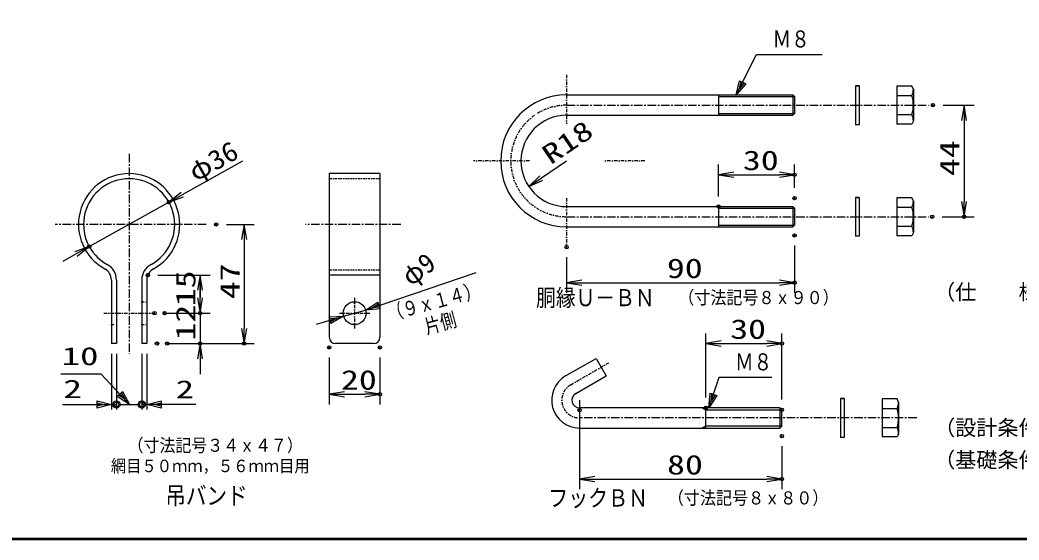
# Model space of a CAD drawing. Units: millimetres, scale not verified. Extents: x -4425 to 4425, y -3150 to 3150.
# Drawn here: x -2403 to 555, y -2925 to -1387 of the extents above; entities that cross this region are included whole.
import ezdxf
from ezdxf.enums import TextEntityAlignment as Align

# ---------------------------------------------------------------- set-up
doc = ezdxf.new("R2010")
doc.units = ezdxf.units.MM
doc.header["$LTSCALE"] = 20
doc.header["$PDMODE"] = 32
doc.header["$PDSIZE"] = 10
for name, pattern in [('USER1', [2, 1.25, -0.25, 0.25, -0.25]), ('USER2', [0.375, 0.25, -0.125]), ('USER3', [1.01, 0.5, -0.25, 0.01, -0.25]), ('USER4', [0.26, 0.01, -0.25])]:
    doc.linetypes.add(name, pattern=pattern)
for name, color, linetype, lineweight in [('0-0_1', 7, 'Continuous', 25), ('0-1_0', 7, 'Continuous', 25), ('0-3_EXTCNT-L', 4, 'Continuous', 25), ('0-4_WAKU', 7, 'Continuous', 25), ('0-5_D-TTL-TXT', 7, 'Continuous', 25), ('0-6_Hatch', 4, 'Continuous', 25)]:
    doc.layers.add(name, color=color, linetype=linetype, lineweight=lineweight)
doc.layers.add('0-2_DEFPOINTS', color=7, linetype='Continuous')
doc.styles.add('ＭＳ ゴシック', font='')
doc.styles.get('ＭＳ ゴシック').set_extended_font_data('MS Gothic')

# ---------------------------------------------------------------- blocks, each defined once
blk = doc.blocks.new('DARROWS')
at = {"layer": '0-1_0', "color": 2}
blk.add_line((0, 0), (-19.982, 0), dxfattribs=at)
blk.add_lwpolyline([(-20, -3.333), (0, 0), (-20, 3.333)], dxfattribs=at)

msp = doc.modelspace()

# ---------------------------------------------------------------- linework, layer by layer
at = {"layer": '0-0_1', "color": 4, "linetype": 'USER3'}
for p, q in [((-784.77, -1549.17), (-784.77, -1694.33)), ((-894.61, -1804.17), (-1060.23, -1804.17)), ((-553.46, -1804.17), (-674.92, -1804.17)), ((-784.77, -1914.01), (-784.77, -2059.17)), ((-1412.17, -2209.25), (-1412.17, -2299.25)), ((-2154.67, -2254.25), (-2004.67, -2254.25)), ((-1457.17, -2254.25), (-1367.17, -2254.25)), ((-772.58, -2466.01), (-659.4, -2400.67))]:
    msp.add_line(p, q, dxfattribs=at)
at = {"layer": '0-0_1'}
for p, q in [((237.58, -1582.92), (193.16, -1582.92)), ((193.16, -1582.92), (193.16, -1695.42)), ((241.91, -1592.29), (237.58, -1582.92)), ((-784.77, -1609.17), (-114.64, -1609.17)), ((-334.77, -1609.17), (-334.77, -1669.17)), ((-109.77, -1614.04), (-114.64, -1609.17)), ((-114.64, -1609.17), (-114.64, -1669.17)), ((-109.77, -1614.04), (-109.77, -1664.29)), ((193.16, -1611.06), (237.58, -1611.06)), ((-784.77, -1669.17), (-114.64, -1669.17)), ((-109.77, -1664.29), (-114.64, -1669.17)), ((193.16, -1667.27), (237.58, -1667.27)), ((237.58, -1695.42), (193.16, -1695.42)), ((-1487.17, -1841.75), (-1487.17, -2325.5)), ((-1337.17, -1841.75), (-1487.17, -1841.75)), ((-1337.17, -1841.75), (-1337.17, -2325.5)), ((237.58, -1912.92), (193.16, -1912.92)), ((193.16, -1912.92), (193.16, -2025.42)), ((241.91, -1922.29), (237.58, -1912.92)), ((-784.77, -1939.17), (-114.64, -1939.17)), ((-334.77, -1939.17), (-334.77, -1999.17)), ((-109.77, -1944.04), (-114.64, -1939.17)), ((-114.64, -1939.17), (-114.64, -1999.17)), ((-109.77, -1944.04), (-109.77, -1994.29)), ((193.16, -1941.06), (237.58, -1941.06)), ((-784.77, -1999.17), (-114.64, -1999.17)), ((-109.77, -1994.29), (-114.64, -1999.17)), ((193.16, -1997.27), (237.58, -1997.27)), ((-2132.17, -2156.23), (-2132.17, -2344.25)), ((-2117.17, -2156.23), (-2117.17, -2344.25)), ((-2042.17, -2156.23), (-2042.17, -2344.25)), ((-2027.17, -2156.23), (-2027.17, -2344.25)), ((-1337.17, -2141.75), (-1487.17, -2141.75)), ((-2117.17, -2344.25), (-2132.17, -2344.25)), ((-2027.17, -2344.25), (-2042.17, -2344.25)), ((-1355.92, -2344.25), (-1468.42, -2344.25)), ((-787.58, -2440.03), (-697.46, -2388)), ((-697.46, -2388), (-667.46, -2439.96)), ((-757.58, -2491.99), (-667.46, -2439.96)), ((-746.33, -2511.48), (-746.33, -2541.48)), ((149.16, -2507.73), (149.16, -2620.23)), ((193.58, -2507.73), (149.16, -2507.73)), ((197.91, -2517.1), (193.58, -2507.73)), ((-372.27, -2593.98), (-372.27, -2533.98)), ((-147.27, -2587.98), (-147.27, -2539.98)), ((149.16, -2535.87), (193.58, -2535.87)), ((-746.33, -2593.98), (-153.27, -2593.98)), ((149.16, -2592.08), (193.58, -2592.08))]:
    msp.add_line(p, q, dxfattribs=at)
at = {"layer": '0-0_1', "color": 4}
for p, q in [((-334.77, -1614.04), (-109.77, -1614.04)), ((-334.77, -1664.29), (-109.77, -1664.29)), ((-334.77, -1944.04), (-109.77, -1944.04)), ((-334.77, -1994.29), (-109.77, -1994.29)), ((-1379.72, -2244.97), (-1052.17, -2134.25)), ((-1444.62, -2263.52), (-1379.72, -2244.97)), ((-2132.17, -2374.25), (-2132.17, -2539.25)), ((-2117.17, -2374.25), (-2117.17, -2539.25)), ((-2042.17, -2374.25), (-2042.17, -2539.25)), ((-2027.17, -2374.25), (-2027.17, -2539.25)), ((-2132.17, -2524.25), (-2117.17, -2524.25)), ((-2106.67, -2524.25), (-2052.67, -2524.25)), ((-2027.17, -2524.25), (-2042.17, -2524.25)), ((-746.33, -2541.48), (-746.33, -2758.98)), ((-382.66, -2533.98), (-372.27, -2539.98)), ((-372.27, -2539.98), (-147.27, -2539.98)), ((-372.27, -2587.98), (-382.66, -2593.98)), ((-147.27, -2587.98), (-372.27, -2587.98))]:
    msp.add_line(p, q, dxfattribs=at)
at = {"layer": '0-0_1', "color": 4, "linetype": 'USER1'}
for p, q in [((-784.77, -1639.17), (286.91, -1639.17)), ((-2079.67, -1783.55), (-2079.67, -2374.88)), ((-784.77, -1969.17), (286.91, -1969.17)), ((-1851.67, -1991.75), (-2298.67, -1991.75)), ((-1275.67, -1991.75), (-1557.67, -1991.75)), ((251.91, -2563.98), (-746.33, -2563.98))]:
    msp.add_line(p, q, dxfattribs=at)
at = {"layer": '0-0_1', "linetype": 'USER2'}
for p, q in [((-1337.17, -1856.75), (-1487.17, -1856.75)), ((-1337.17, -2126.75), (-1487.17, -2126.75))]:
    msp.add_line(p, q, dxfattribs=at)
at = {"layer": '0-0_1', "linetype": 'USER4'}
for p, q in [((-2042.17, -2220.5), (-2027.17, -2220.5)), ((-2132.17, -2288), (-2117.17, -2288)), ((-2042.17, -2288), (-2027.17, -2288))]:
    msp.add_line(p, q, dxfattribs=at)
at = {"layer": '0-0_1', "color": 4}
for points in [[(-282.27, -1609.17), (-222.27, -1489.17), (-28.02, -1489.17)], [(-258.79, -1573.95), (-272.88, -1590.38), (-268.18, -1569.25)], [(-1338.25, -2236.5), (-1359.83, -2238.25), (-1341.61, -2226.55)], [(-1525.39, -2286.59), (-1444.62, -2263.52), (-1482.12, -2285.15), (-1487.89, -2264.96), (-1444.62, -2263.52)], [(-1486.45, -2270.01), (-1464.82, -2269.29), (-1483.56, -2280.1)], [(-2078.35, -2524.25), (-2162.17, -2434.25), (-2282.17, -2434.25)], [(-363.27, -2533.98), (-333.27, -2443.98), (-176.71, -2443.98)], [(-2277.11, -2524.25), (-2132.17, -2524.25), (-2174.17, -2534.75), (-2174.17, -2513.75), (-2132.17, -2524.25)], [(-2103.13, -2489.93), (-2092.66, -2508.88), (-2110.81, -2497.09)], [(-1882.23, -2524.25), (-2027.17, -2524.25), (-1985.17, -2513.75), (-1985.17, -2534.75), (-2027.17, -2524.25)], [(-345, -2495.79), (-356.63, -2514.06), (-354.97, -2492.47)], [(-2174.17, -2519), (-2153.17, -2524.25), (-2174.17, -2529.5)], [(-1985.17, -2529.5), (-2006.17, -2524.25), (-1985.17, -2519)]]:
    msp.add_lwpolyline(points, dxfattribs=at)
for points in [[(-254.09, -1576.3), (-282.27, -1609.17), (-272.88, -1566.91)], [(-1336.57, -2241.47), (-1379.72, -2244.97), (-1343.3, -2221.58)], [(-2099.29, -2486.36), (-2078.35, -2524.25), (-2114.65, -2500.67)], [(-340.02, -2497.45), (-363.27, -2533.98), (-359.95, -2490.81)]]:
    msp.add_lwpolyline(points, close=True, dxfattribs=at)
at = {"layer": '0-0_1'}
for points in [[(241.91, -1592.29), (241.91, -1686.04), (237.58, -1695.42)], [(241.91, -1922.29), (241.91, -2016.04), (237.58, -2025.42), (193.16, -2025.42)], [(-147.27, -2539.98), (-153.27, -2533.98), (-746.33, -2533.98)], [(-153.27, -2533.98), (-153.27, -2593.98), (-147.27, -2587.98)], [(197.91, -2517.1), (197.91, -2610.85), (193.58, -2620.23), (149.16, -2620.23)]]:
    msp.add_lwpolyline(points, dxfattribs=at)
msp.add_circle((-1412.17, -2254.25), 33.75, dxfattribs=at)
at = {"layer": '0-0_1', "color": 4}
for centre, radius in [((-2117.17, -2524.25), 10.5), ((-2042.17, -2524.25), 10.5), ((-2117.17, -2524.25), 6.83), ((-2042.17, -2524.25), 6.83)]:
    msp.add_circle(centre, radius, dxfattribs=at)
at = {"layer": '0-0_1'}
for centre, radius, start, end in [((199.06, -1592.29), 42.85, 334.02008, 0.00015), ((-784.77, -1804.17), 195, 90.0001, 270), ((148.55, -1639.17), 93.36, 342.48126, 17.51881), ((-784.77, -1804.17), 135, 90, 270), ((199.06, -1686.04), 42.85, 0, 25.98006), ((-2079.67, -1991.75), 150, 298.68539, 241.31458), ((-2079.67, -1991.75), 135, 298.68539, 241.31458), ((199.06, -1922.29), 42.85, 334.02008, 0.00015), ((148.55, -1969.17), 93.36, 342.48126, 17.51895), ((199.06, -2016.04), 42.85, 0, 25.98006), ((-2169.67, -2156.23), 37.5, 0, 61.31461), ((-2169.67, -2156.23), 52.5, 0, 61.31458), ((-1989.67, -2156.23), 52.5, 118.68541, 180), ((-1989.67, -2156.23), 37.5, 118.6854, 180), ((-1468.42, -2325.5), 18.75, 180, 270), ((-1355.92, -2325.5), 18.75, 270, 0), ((-746.33, -2511.48), 82.5, 119.99996, 270), ((-746.33, -2511.48), 22.5, 119.99995, 270), ((155.06, -2517.1), 42.85, 334.02035, 0.00031), ((104.55, -2563.98), 93.36, 342.48138, 17.51907), ((155.06, -2610.85), 42.85, 0, 25.9802)]:
    msp.add_arc(centre, radius, start, end, dxfattribs=at)
at = {"layer": '0-0_1', "color": 4, "linetype": 'USER3'}
for centre, radius, start in [((-784.77, -1804.17), 165, 90), ((-746.33, -2511.48), 52.5, 119.99998)]:
    msp.add_arc(centre, radius, start, 270, dxfattribs=at)
at = {"layer": '0-2_DEFPOINTS'}
for p in [(299.91, -1639.17), (-109.77, -1845), (-1961.7, -1926.11), (-109.77, -1914.04), (-334.77, -1939.17), (297.57, -1969.17), (391.91, -1969.17), (-1821.67, -1991.75), (-109.77, -2024.29), (-2197.64, -2057.38), (-784.77, -2059.17), (-2024.26, -2141.75), (-109.77, -2164.17), (-2004.67, -2254.25), (-1974.67, -2254.25), (-1869.67, -2254.25), (-1997.17, -2344.25), (-1967.17, -2344.25), (-1869.67, -2344.25), (-1739.09, -2344.25), (-1487.17, -2355.5), (-1337.17, -2355.5), (-147.27, -2344), (-1337.17, -2494.25), (-746.33, -2541.48), (-372.27, -2533.98), (-147.27, -2539.98), (-147.27, -2617.98), (-147.27, -2745)]:
    msp.add_point(p, dxfattribs=at)
at = {"layer": '0-3_EXTCNT-L', "color": 1}
for p, q in [((329.91, -1639.17), (421.91, -1639.17)), ((-334.77, -1909.17), (-334.77, -1815)), ((-109.77, -1884.04), (-109.77, -1815)), ((327.57, -1969.17), (421.91, -1969.17)), ((-1791.67, -1991.75), (-1709.09, -1991.75)), ((-109.77, -2054.29), (-109.77, -2194.17)), ((-784.77, -2089.17), (-784.77, -2194.17)), ((-1994.26, -2141.75), (-1839.67, -2141.75)), ((-1974.67, -2254.25), (-1839.67, -2254.25)), ((-1944.67, -2254.25), (-1839.67, -2254.25)), ((-372.27, -2503.98), (-372.27, -2314)), ((-147.27, -2509.98), (-147.27, -2314)), ((-1967.17, -2344.25), (-1709.09, -2344.25)), ((-1937.17, -2344.25), (-1839.67, -2344.25)), ((-1487.17, -2385.5), (-1487.17, -2524.25)), ((-1337.17, -2385.5), (-1337.17, -2524.25)), ((-746.33, -2571.48), (-746.33, -2775)), ((-147.27, -2647.98), (-147.27, -2775))]:
    msp.add_line(p, q, dxfattribs=at)
at = {"layer": '0-3_EXTCNT-L', "color": 2}
for p, q in [((391.91, -1684.17), (391.91, -1924.17)), ((-1744.1, -1805.06), (-1922.37, -1904.24)), ((-859.35, -1854.54), (-784.77, -1804.17)), ((-289.77, -1845), (-154.77, -1845)), ((-2197.64, -2057.38), (-1961.7, -1926.11)), ((-1739.09, -2036.75), (-1739.09, -2299.25)), ((-2236.97, -2079.25), (-2276.29, -2101.13)), ((-1869.67, -2209.25), (-1869.67, -2164.25)), ((-1869.67, -2186.75), (-1869.67, -2209.25)), ((-739.77, -2164.17), (-154.77, -2164.17)), ((-1869.67, -2254.25), (-1869.67, -2344.25)), ((-327.27, -2344), (-192.27, -2344)), ((-1869.67, -2389.25), (-1869.67, -2434.25)), ((-1442.17, -2494.25), (-1382.17, -2494.25)), ((-701.33, -2745), (-192.27, -2745))]:
    msp.add_line(p, q, dxfattribs=at)
at = {"layer": '0-4_WAKU'}
msp.add_lwpolyline([(-4050.09, 2925), (4199.91, 2925), (4199.91, -2925), (-4050.09, -2925)], close=True, dxfattribs=at)
for points in [[(4197.91, 2923), (4197.91, -2923), (-4048.09, -2923)], [(4195.91, 2921), (4195.91, -2921), (-4046.09, -2921)]]:
    msp.add_lwpolyline(points, dxfattribs=at)
at = {"layer": '0-6_Hatch'}
for p, q in [((70.29, -1582), (70.29, -1697)), ((81.29, -1582), (70.29, -1582)), ((81.29, -1582), (81.29, -1697)), ((81.29, -1697), (70.29, -1697)), ((70.29, -1912), (70.29, -2027)), ((81.29, -1912), (70.29, -1912)), ((81.29, -1912), (81.29, -2027)), ((81.29, -2027), (70.29, -2027)), ((26.29, -2506.81), (26.29, -2621.81)), ((37.29, -2506.81), (26.29, -2506.81)), ((37.29, -2506.81), (37.29, -2621.81)), ((37.29, -2621.81), (26.29, -2621.81))]:
    msp.add_line(p, q, dxfattribs=at)
for points in [[(81.29, -1582), (70.29, -1582), (81.29, -1582)], [(81.29, -1912), (70.29, -1912), (81.29, -1912)], [(37.29, -2506.81), (26.29, -2506.81), (37.29, -2506.81)]]:
    msp.add_lwpolyline(points, dxfattribs=at)

# ---------------------------------------------------------------- block references
at = {"layer": '0-3_EXTCNT-L', "xscale": 2.25, "yscale": 2.25}
for p, rotation in [((391.91, -1639.17), 90), ((-896.64, -1879.72), 214.03394), ((-334.77, -1845), 180), ((-1961.7, -1926.11), 209.08813), ((391.91, -1969.17), 270), ((-1739.09, -1991.75), 90), ((-2197.64, -2057.38), 29.08813), ((-1869.67, -2141.75), 90), ((-784.77, -2164.17), 180), ((-1869.67, -2254.25), 270), ((-1869.67, -2254.25), 270), ((-1739.09, -2344.25), 270), ((-1869.67, -2344.25), 90), ((-372.27, -2344), 180), ((-1487.17, -2494.25), 180), ((-746.33, -2745), 180)]:
    msp.add_blockref('DARROWS', p, dxfattribs=dict(at, rotation=rotation))
for p in [(-109.77, -1845), (-109.77, -2164.17), (-147.27, -2344), (-1337.17, -2494.25), (-147.27, -2745)]:
    msp.add_blockref('DARROWS', p, dxfattribs=at)

# ---------------------------------------------------------------- texts
at = {"layer": '0-0_1', "color": 4, "style": 'ＭＳ ゴシック'}
for s, height, width, p in [('Ｍ８', 50.44, 0.8, (-175.02, -1483.88)), ('胴縁Ｕ－ＢＮ', 50.44, 0.85, (-874.93, -2248.87)), ('（寸法記号８ｘ９０）', 38.71, 0.9, (-454.18, -2239.1)), ('10', 53.34, 1.5, (-2279.26, -2424.02)), ('Ｍ８', 50.44, 0.8, (-286.02, -2438.69)), ('2', 54.55, 1.5, (-2274.7, -2521.97)), ('2', 53.04, 1.5, (-1941.8, -2521.77)), ('（寸法記号３４ｘ４７）', 38.41, 0.9, (-2084.21, -2675.72)), ('網目５０ｍｍ，５６ｍｍ目用', 36.87, 0.9, (-2133.71, -2735.43)), ('吊バンド', 52.48, 0.85, (-1972.46, -2835.93)), ('フックＢＮ', 50.94, 0.85, (-838.93, -2841.46)), ('（寸法記号８ｘ８０）', 38.71, 0.9, (-484.93, -2831.6))]:
    msp.add_text(s, height=height, dxfattribs=dict(at, width=width)).set_placement(p, align=Align.BOTTOM_LEFT)
at = {"layer": '0-0_1', "color": 4, "style": 'ＭＳ ゴシック', "width": 0.8}
for s, p in [('（９ｘ１４）', (-1306.23, -2290.89)), ('片側', (-1195.13, -2329.16))]:
    msp.add_text(s, height=43.3, rotation=15, dxfattribs=at).set_placement(p, align=Align.BOTTOM_LEFT)
at = {"layer": '0-1_0', "color": 3, "style": 'ＭＳ ゴシック'}
msp.add_text('φ9', height=57.73, rotation=36.659, dxfattribs=at).set_placement((-1235.5, -2190.63), align=Align.BOTTOM_LEFT)
at = {"layer": '0-3_EXTCNT-L', "color": 3, "style": 'ＭＳ ゴシック'}
for s, rotation, width, p in [('R18', 34.034, 1.35, (-822.49, -1831.55)), ('φ36', 29.088, 1.1, (-1874.75, -1881.86)), ('44', 90, 1.35, (395.51, -1849.17)), ('47', 90, 1.35, (-1735.49, -2213)), ('15', 90, 1.35, (-1866.07, -2234)), ('12', 90, 1.35, (-1866.07, -2335.25))]:
    msp.add_text(s, height=57.77, rotation=rotation, dxfattribs=dict(at, width=width)).set_placement(p, align=Align.BOTTOM_LEFT)
at = {"layer": '0-3_EXTCNT-L', "color": 3, "style": 'ＭＳ ゴシック', "width": 1.35}
for s, p in [('30', (-262.77, -1848.6)), ('90', (-487.77, -2167.77)), ('30', (-300.27, -2347.6)), ('20', (-1452.67, -2497.85)), ('80', (-487.3, -2748.6))]:
    msp.add_text(s, height=57.77, dxfattribs=at).set_placement(p, align=Align.BOTTOM_LEFT)
at = {"layer": '0-5_D-TTL-TXT', "style": 'ＭＳ ゴシック'}
for s, p in [('（仕\u3000\u3000様）', (303.38, -2228.4)), ('（設計条件）風荷重：昭和57年改正 建築基準法・同施行令に基づく風圧力に準拠。', (303.38, -2629.62)), ('（基礎条件）長期許容地耐力98kN/m の場合。', (303.38, -2724.68))]:
    msp.add_text(s, height=45.75, dxfattribs=at).set_placement(p, align=Align.BOTTOM_LEFT)

doc.saveas('drawing.dxf')
